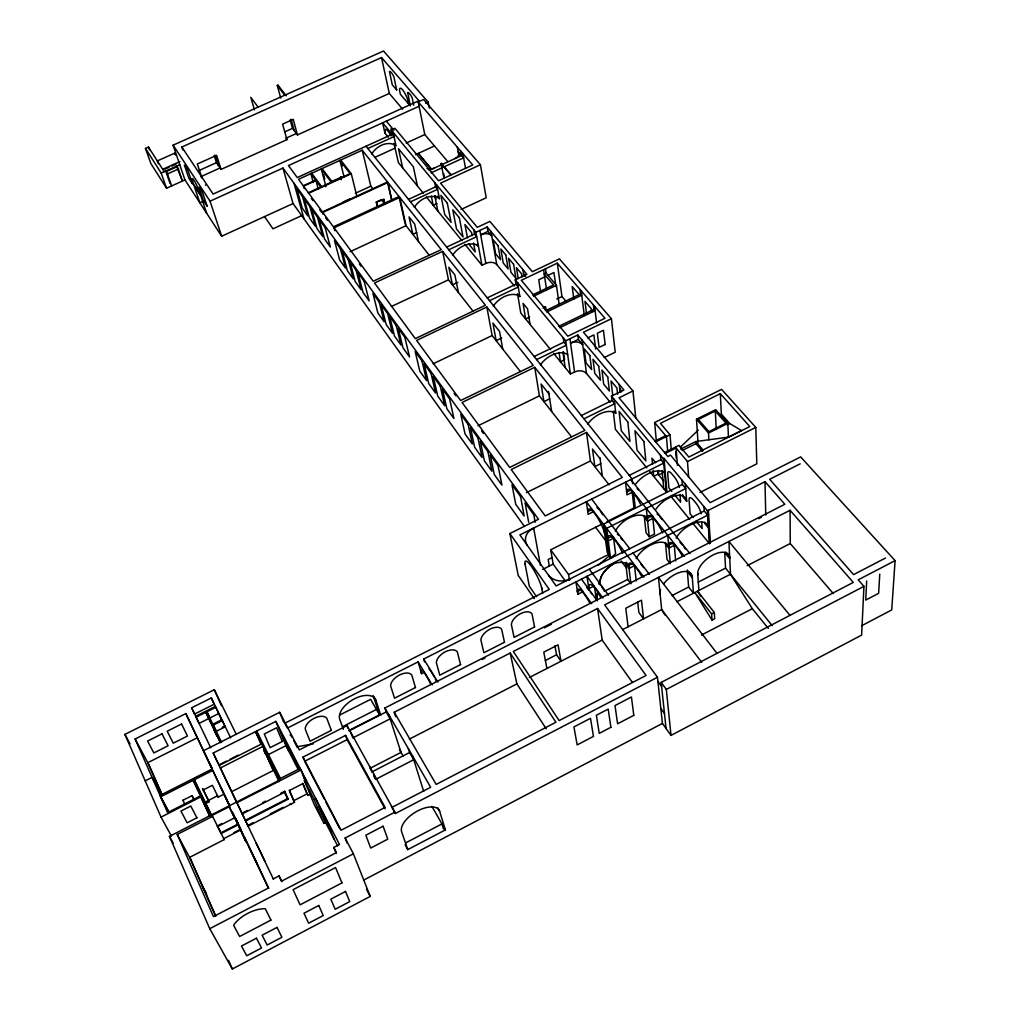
<?xml version="1.0" encoding="UTF-8"?>
<svg xmlns="http://www.w3.org/2000/svg" width="1020" height="1020" viewBox="0 0 1020 1020"><rect width="100%" height="100%" fill="white"/><g stroke="black" fill="none" stroke-linecap="round" stroke-linejoin="round"><path stroke-width="1.5" d="M461.053 209.482L486.208 197.765L480.42 164.73L440.538 183.166L477.283 227.333L489.906 221.416L532.351 271.715L559.406 258.863L611.439 318.724L583.427 332.252L632.974 390.966L619.051 397.8L667.832 456.463L670.51 455.124L710.137 502.643L800.636 456.896L895.088 560.643L858.202 579.844L863.94 586.372L861.632 635.103L671.007 735.394L662.439 723.409L657.466 677.28L604.63 604.873L790.079 510.268L853.294 582.407L661.189 682.38L666.047 728.446M866.681 580.941L865.738 600.079L878.641 593.334L879.763 574.12M895.088 560.643L891.722 609.934L861.581 625.757M599.161 584.294L600.64 578.365A19.023 10.213 -35.8 0 1 614.002 563.575A20.527 11.029 -35.7 0 1 629.059 568.433L634.491 565.679L636.263 581.005M680.353 447.142L698.317 430.07M598.281 565.271L608.978 556.028L605.026 526.256M608.978 556.028L610.546 558.106L615.621 553.732L613.377 536.66M261.082 744.421L255.523 731.646L279.862 779.943L169.435 836.375L209.75 928.697L232.318 969L370.222 896.414L353.392 853.791L345.142 837.994L394.867 812.162L347.042 725.602L299.293 749.904L279.671 712.291L203.439 750.771L212.249 768.978L185.857 713.579L135.124 738.977L167.599 812.621L200.366 795.944L193.175 780.338L200.149 794.172M363.579 880.158L662.439 723.409M405.845 842.8L441.94 823.918L443.509 828.992M405.118 844.738L407.783 849.596L445.37 829.91L439.658 811.295L437.58 807.674M273.284 878.921L279.059 875.912L281.584 881.152L336.409 852.618L333.769 847.467L339.507 844.483L275.846 721.369L213.205 753.028L218.905 764.962L226.542 761.099M671.007 735.394L666.315 689.418L863.94 586.372M209.75 928.697L353.392 853.791M701.428 635.065L752.339 608.698L768.289 628.409M657.466 677.28L395.339 813.526L391.935 807.368L430.657 787.274L384.897 707.982L784.839 504.275L765.013 481.657L707.421 510.803L709.448 543.711L692.631 523.056M885.538 558.016L853.587 574.617L769.679 479.285L800.19 463.845M714.306 612.484L714.688 618.706L711.998 620.096L711.603 613.887L714.306 612.484L697.54 591.154L700.804 596.407M323.965 823.408L325.597 822.579L315.919 798.877L314.262 799.731L323.965 823.408L314.211 804.461L304.394 780.619L306.038 779.777M280.627 793.42L284.771 791.303L288.201 799.132L245.629 820.985L248.089 826.149L294.512 802.294L293.709 800.7L307.033 793.866L302.659 783.309M233.682 832.715L239.33 829.821M247.771 825.473L253.419 822.579M270.364 813.871L283.075 807.343M290.139 803.709L291.541 803.824M307.033 793.866L307.849 795.447L310.82 793.917L309.073 789.697M232.407 811.894L241.064 829.757L223.775 838.644L224.209 839.6L189.643 857.361L215.488 915.858M370.286 768.2L401.013 752.403L388.875 714.893M371.65 772.051L409.581 752.53L408.331 748.603M246.062 841.768L235.339 818.231L246.062 841.768L241.6 832.333M373.664 775.697L375.679 779.331L413.725 759.721L409.581 752.53M218.764 825.116L221.582 823.675M241.944 813.246L247.465 810.415M262.663 802.625L265.429 801.21M234.6 817.849L217.668 826.519L217.362 825.843L221.2 833.518L238.017 824.887L237.698 824.211L220.881 832.843M242.263 813.922L285.103 791.966L284.771 791.303M545.33 660.514L556.563 654.751L554.931 645.787M672.091 595.527L688.64 587.048L687.301 569.989M698.139 582.178L725.539 568.14L724.735 552.572L729.746 558.692L729.351 555.798A18.755 9.639 -37.1 0 0 713.069 554.957A18.755 9.639 -37.1 0 0 697.833 571.927L697.795 575.038M409.39 739.105L516.885 683.91L510.191 653.055L394.243 712.215L395.658 716.678M529.38 677.484L602.183 640.114L597.554 608.481L513.315 651.461L559.139 720.579L646.081 675.457L597.554 608.481M622.672 629.582L661.661 609.565L658.461 577.409L716.983 653.348M676.885 601.749L730.486 574.234L728.918 541.467L789.965 615.353M747.163 565.667L790.258 543.545L790.079 510.268M482.205 659.481L485.023 658.04M544.323 627.836L551.386 624.24M758.638 518.657L761.481 517.204M205.721 801.796L217.553 795.766L218.191 797.143L224.183 794.083M205.033 803.849L209.125 801.758L202.597 788.587L209.125 801.758M349.337 730.282L379.542 714.88L373.154 695.563M348.955 730.932L386.185 711.947L384.897 707.982M231.655 791.686L273.385 770.419L262.943 746.372L220.345 767.983L236.716 802.294M302.965 757.108L345.55 735.394L385.088 807.419L341.101 830.242L302.965 757.108L304.1 759.9M345.55 735.394L347.093 739.64L304.661 761.29L324.424 799.208M300.16 768.391L280.487 778.438L256.594 731.098L263.377 746.729M235.339 818.231L268.349 888.05L213.448 916.623L177.212 834.437L212.53 816.382L212.083 815.426L229.742 806.399L185.857 713.579M632.77 563.32L628.69 565.399L630.883 583.733L627.657 579.449L625.783 563.983M583.376 591.472L577.894 594.265L577.447 591.421L581.578 589.407M672.703 543.15L668.648 545.126A17.595 4.858 61.6 0 1 682.354 556.028M339.66 715.058L370.642 699.325L379.542 714.88M287.334 728.114L418.123 661.865L421.528 673.672L424.307 672.256M602.858 598L586.997 576.313L588.859 588.693L594.328 585.913M668.916 548.033L674.296 545.292L674.08 543.724M268.413 754.571L285.931 745.671L275.846 721.369M182.822 800.343L192.015 795.676L194.055 799.501M203.235 789.965L212.389 785.311L218.191 797.143M171.436 836.107L161.032 817.122L200.8 796.888L208.743 812.71M596.152 595.476L598.893 594.086M604.375 591.294L627.657 579.449M342.898 726.52L376.431 709.448M569.542 580.316L568.612 574.617L608.749 554.332L607.193 552.253L603.432 524.178L682.354 484.525L682.023 480.139M644.053 515.508A19.558 10.761 -36.6 0 1 644.385 516.949L646.03 532.631L649.23 536.724L654.496 534.072L652.711 516.808M703.966 506.621L704.246 511.007L556.142 585.939L519.894 534.926L663.714 463.106L660.832 459.625L660.437 455.226M424.575 661.98L423.746 659.022L708.632 514.692M230.227 759.224L238.195 755.195M212.083 769.042L160.012 795.421L168.861 811.856M219.147 765.459L261.694 743.886M552.049 557.583L548.161 559.546L549.321 566.074M197.51 737.664L147.798 762.679L162.142 795.141M222.232 727.196L224.795 725.909M542.64 569.44L553.184 564.124L550.711 549.818L602.705 523.706M645.711 516.171L647.33 518.224L652.66 515.546M611.975 536.367L607.92 538.063A17.302 4.309 62.2 0 1 613.147 538.05A17.302 4.309 62.2 0 1 622.697 553.235M700.039 492.43L756.789 463.832L755.794 427.406L721.573 389.372L654.636 422.509L656.37 441.265M608.277 540.893L613.632 538.19M615.379 531.063A19.597 10.736 -36.6 0 1 633.79 516.056A19.597 10.736 -36.6 0 1 647.623 521.054L652.94 518.377A19.635 10.672 -37.4 0 1 652.966 516.757M145.197 780.835L152.056 777.367L161.683 795.281M195.687 716.295L215.449 706.388M205.836 712.291L196.108 717.175L199.066 723.397L208.756 718.539L205.836 712.291L220.32 742.254M218.739 713.528L209.814 718.003L206.907 711.756L215.87 707.268L222.105 720.962M606.964 521.564L635.192 507.386L633.573 492.711M666.251 491.78L666.901 491.461L663.994 458.375L663.319 458.707L666.251 491.78L649.765 471.52M212.925 724.2L221.952 719.661L225.229 726.788L216.253 731.302L213.346 725.08L222.373 720.541M629.238 475.397L660.832 459.625M682.125 450.559L695.946 443.662L695.806 441.545L728.458 437.134L741.565 430.58L729.721 423.529L721.331 414.056L720.337 393.669L660.424 423.351L670.025 434.737L671.338 450.572M161.032 817.122L124.912 734.387L214.276 689.737L236.232 734.221M657.785 471.125L658.066 474.16L653.692 476.353L653.106 470.296M211.306 697.948L214.187 704.233L194.603 714.038L191.632 707.791L211.306 697.948L230.635 737.817M662.694 473.038L658.754 475.001L658.333 470.462M630.589 490.084L626.637 492.061A16.957 4.59 62.3 0 1 631.342 490.862A16.957 4.59 62.3 0 1 640.407 503.918M688.627 477.169L687.493 461.588L755.794 427.406M591.753 509.834L587.75 511.492A16.996 4.195 62.5 0 1 595.017 513.952A16.996 4.195 62.5 0 1 604.707 533.817L604.783 534.225M593.423 511.683L588.132 514.335L586.334 501.751L643.824 577.129M631.966 490.696L632.221 492.265L626.968 494.891L625.502 482.192L684.471 556.423M654.98 441.01L665.716 435.68M715.288 411.047L698.343 419.475L708.913 431.626L725.959 423.121L715.288 411.047L716.257 429.382M655.681 441.864L670.025 434.737M664.555 452.536L678.976 445.345L688.844 457.024L749.802 426.551L720.337 393.669M665.269 453.39L676.069 447.997L677.458 465.388M708.887 439.786L708.505 433.041L727.834 423.402L715.696 409.67L696.494 419.207L698.024 442.731M727.12 424.817L729.721 423.529M534.327 598.638L518.211 575.408L509.872 533.536L538.483 519.282L282.961 168.07L210.056 201.182L173.107 145.159L383.545 51L428.183 102.127L429.369 108.171M680.582 449.144L695.806 441.545L703.354 450.368M526.486 492.647L590.401 460.964L586.5 432.429L511.211 469.531L545.216 515.916L622.289 477.475L586.5 432.429M600.755 463.692L594.838 466.625L592.48 449.042L600.015 458.579M581.362 415.535L612 400.503L611.477 396.091L623.908 389.997L577.766 334.981L565.717 340.808L570.422 374.008L574.566 371.981A8.759 6.426 -7.6 0 1 586.5 373.46L610.177 402.186M583.988 418.812L614.678 403.742L612 400.503M478.048 425.748L539.401 395.875L534.735 367.289L462.073 402.466L509.668 467.415L584.868 430.376L534.735 367.289M549.64 398.858L543.928 401.65L541.097 384.017L548.887 393.847M604.222 357.561L615.2 352.219L611.439 318.724M534.187 356.528L563.856 342.197L563.218 337.798M536.622 359.575L566.342 345.219L563.856 342.197M578.353 339.405L570.562 343.179A8.912 6.439 -7.9 0 1 582.7 344.594L578.353 339.405L577.766 334.981M587.762 337.888L593.895 334.917L595.654 349.082M558.628 326.4L593.984 309.391L593.436 304.942M559.712 327.726L595.106 310.679L593.984 309.391M556.818 299L561.969 296.539L557.29 263.173L521.309 280.27L567.808 336.205L604.975 318.265L557.29 263.173M543.035 308.091L545.623 306.854L546.082 309.863M529.635 317.003L525.619 318.928L523.069 303.386L527.557 308.856L530.068 324.411M433.219 363.77L492.137 335.542L486.833 306.994L416.606 340.425L460.645 400.516L533.231 365.389L486.833 306.994M545.572 310.705L580.622 293.913L580.048 289.476M546.644 311.992L581.719 295.175L580.622 293.913M501.674 338.002L496.141 340.654L492.902 323.047L499.532 331.423L502.72 349.044M532.516 294.971L553.49 284.962L544.246 274.099L546.121 273.207L545.47 268.795M533.587 296.221L556.448 285.32L546.121 273.207M489.536 300.696L518.287 287.028L515.98 284.236L515.24 279.837L526.881 274.316L487.203 227.001L475.881 232.292L481.963 265.289L485.864 263.453A8.122 5.61 -10.8 0 1 496.778 264.562L514.462 286.034M487.279 297.878L515.98 284.236M544.68 276.943L538.739 279.773L540.651 292.306M548.02 275.349L553.936 272.531L555.964 286.684M457.776 282.336L452.434 284.86L448.851 267.304L454.894 274.954L458.426 292.523M446.683 247.12L474.529 234.065L473.726 229.691M448.8 249.76L476.697 236.665L474.529 234.065M487.981 231.374L480.649 234.817A8.262 5.61 -11 0 1 491.742 235.875L487.981 231.374L487.203 227.001M391.501 306.433L448.469 279.811L442.629 251.366L374.531 282.999L415.293 338.627L485.431 305.235L442.629 251.366M436.981 203.63L433.219 205.377L431.332 196.197M350.064 251.723L406.075 225.688L399.751 197.421L334.05 227.766L334.828 230.711M416.772 232.573L412.883 234.396L409.033 216.916L414.694 224.081L418.506 241.561M408.497 199.372L435.553 186.851L437.567 189.299L410.473 201.833M322.435 211.918L387.498 181.994L391.68 200.302M443.955 178.347L441.035 163.506L451.388 174.828L472.757 164.959L418.2 101.936L423.581 99.501L480.42 164.73M429.127 170.48L461.614 155.512L460.81 151.151M431.09 172.826L441.889 167.854M443.866 166.948L463.615 157.845L458.12 151.47A7.688 4.96 -11.9 0 1 454.844 158.635M377.349 206.792L376.252 202.164L381.977 199.525M376.252 202.164L383.8 199.359L384.871 203.987M399.037 196.516L333.374 226.848L298.516 179.278L362.253 150.22L399.037 196.516L405.029 223.303M415.561 154.632L434.482 145.949M301.69 215.628L272.977 228.811L264.55 216.597M355.33 193.277L370.808 186.163L372.733 188.623M367.837 148.512L394.026 136.578L382.64 122.808L384.948 133.11L388.276 137.164M303.284 185.793L315.703 180.119M374.825 157.399L394.817 148.27M406.228 143.042L424.792 134.564L447.856 161.695M331.602 181.636L341.547 177.085M308.359 192.716L331.309 182.223L321.262 168.912L325.966 186.762M308.728 193.213L351.288 173.731L356.847 196.159M173.107 145.159L184.951 179.928L221.646 236.245L293.046 203.554L524.433 526.473M419.067 106.258L288.469 165.572L297.253 177.556L392.152 134.308L391.208 130.012L394.931 128.316L438.549 180.757L450.814 175.096L441.035 163.506M425.684 103.249L428.183 102.127M204.14 200.8L199.831 202.763L194.017 185.487L200.838 195.891L206.626 213.193M198.811 170.62L216.469 162.652L221.072 169.409L286.926 139.663L282.604 124.134L293.237 119.34L297.457 134.908L389.296 93.432L402.632 109.14M284.644 131.911L292.523 128.367L297.457 134.908M164.233 171.679L148.461 147.084L145.465 148.423L150.858 163.531L166.528 188.228L184.951 179.928M220.09 167.969L201.004 176.587L201.973 178.041L197.332 163.99L216.584 155.32L221.072 169.409M296.412 133.505L285.88 138.261L286.926 139.663M181.84 147.02L381.518 57.566L418.927 100.712L213.129 194.068L181.84 147.02L182.809 149.914M174.815 153.102L175.376 154.721L174.815 153.102L157.335 160.93L158.317 163.697M162.703 169.307L179.915 161.581M165.023 169.052L169.103 167.216M171.832 165.992L175.899 164.169M145.465 148.423L161.185 173.056L179.762 164.704M167.038 174.139L178.666 168.912M280.742 98.098L277.274 85.489L278.026 85.157L286.225 95.816M296.616 746.869L313.331 743.835M696.494 419.207L708.505 433.041M578.327 293.671L572.169 286.531L573.852 299.128M790.258 543.545L833.238 593.525M695.946 443.662L702.55 451.375M561.969 296.539L566.036 301.333M654.636 422.509L666.417 436.522L667.641 450.764M675.355 447.142L687.493 461.588M522.89 269.548L523.591 273.947L525.593 276.331M621.613 391.094L619.765 388.888A9.193 6.796 -6.3 0 1 620.976 392.241M386.325 121.125L393.962 130.318M663.994 458.375L707.421 510.803M391.208 130.012L475.881 232.292M515.24 279.837L565.717 340.808M611.477 396.091L663.319 458.707M682.354 484.525L685.708 488.567L606.619 528.347L610.546 558.106M704.246 511.007L707.689 515.176M437.44 196.222L439.454 198.67A17.429 12.265 -39.4 0 0 414.349 207.302M477.003 244.366L478.431 246.1A18.003 12.214 -39 0 0 452.65 255.204M518.313 294.64L519.843 296.501A18.628 12.125 -38.6 0 0 493.348 306.127M614.002 411.073L615.787 413.228A20.056 11.794 -37.8 0 0 587.673 424.116M655.643 462.672L651.946 458.171L652.532 464.24M685.376 484.181L686.664 501.368L683.349 497.326A19.584 10.684 -37.4 0 0 682.495 494.572M725.653 552.126L729.67 557.022M658.066 474.16L663.587 480.917M671.849 491.474L668.916 487.879L667.705 473.854A9.014 2.665 62.1 0 1 672.027 474.109L674.22 476.761A9.04 2.677 62.1 0 1 679.422 487.445M674.781 495.057L680.633 502.222L680.021 494.445M693.115 517.497L690.106 513.812L689.074 499.825A9.18 2.741 61.7 0 1 693.613 500.259L695.869 502.987A9.193 2.741 61.7 0 1 701.161 513.838M696.137 521.194L702.168 528.589L701.76 522.38M468.588 243.793L475.231 251.927L473.56 243.04M670.867 496.319L689.66 519.409M423.338 193.239L398.348 162.524L394.255 144.432A10.302 2.435 66.1 0 0 393.975 143.335M426.309 196.873L461.92 240.656M464.929 244.341L481.963 265.289M550.647 349.694L520.748 312.962L517.548 293.709M553.579 353.303L570.422 374.008M646.82 467.899L615.391 429.28L613.288 411.481M725.539 568.14L772.255 625.668M366.001 146.23L632.056 478.915L632.566 483.62M630.806 479.54L689.966 553.618M399.751 197.421L441.252 249.645L373.218 281.227L334.05 227.766M688.283 571.225L692.197 576.198L693.485 593.232L688.64 587.048M644.385 516.949L647.623 521.054M687.429 571.646L692.325 577.843L691.853 574.987A18.781 9.728 -36.4 0 0 679.664 572.437A18.781 9.728 -36.4 0 0 663.587 583.924M711.603 613.887L694.849 592.531L711.998 620.096M405.361 224.795L428.999 254.949M448.469 279.811L473.127 311.278M492.137 335.542L520.315 371.509M539.401 395.875L571.327 436.611M590.401 460.964L609.106 484.831M383.8 199.359L384.489 203.49M381.353 199.678L384.234 203.362M351.288 173.731L340.706 160.038L342.21 166.018M277.274 85.489L284.669 95.102M591.676 499.086L629.722 548.709M633.025 553.006L649.357 574.311M626.255 562.3L628.702 565.526L628.779 564.417A17.697 4.45 61.9 0 1 641.886 576.746M349.911 198.913L343.115 202.036M701.747 662.375L661.661 609.565L664.951 614.958M629.059 568.433L625.795 564.136A20.476 11.054 -35.7 0 0 625.528 562.861M595.603 527.276L606.849 542.143M621.116 560.987L626.611 568.255M322.065 168.542L332.112 181.853L350.115 173.617L339.902 160.408L344.046 176.817M311.686 173.273L321.644 186.634M320.828 187.004L310.883 173.642L313.28 182.554M258.251 107.342L250.805 97.308L254.452 109.867M589.305 569.16L608.443 595.157M311.393 198.415L313.051 200.672M319.757 209.84L321.427 212.122M323.098 214.417L322.804 212.428L387.893 182.491L392.011 200.545M325.699 217.961L327.407 220.282M359.333 263.899L361.08 266.284M454.117 393.389L455.914 395.836M481.58 430.899L483.467 433.474M661.189 682.38L666.315 689.418M657.913 681.437L661.623 686.537M581.464 579.118L597.261 600.844M591.676 603.7L575.93 581.923L577.894 594.265M550.711 549.818L568.612 574.617M660.832 708.466L664.466 713.528M553.184 564.124L565.615 581.451M602.183 640.114L632.336 682.316M509.872 533.536L549.283 589.407L284.784 723.244L286.697 726.903M525.032 563.831L529.316 586.232L536.596 596.7M556.563 654.751L561.013 661.253L558.055 644.844L543.787 652.137L546.924 668.482M510.191 653.055L555.913 722.262L436.165 784.418L394.243 712.215M516.885 683.91L546.21 728.79M730.486 574.234L752.339 608.698M423.746 659.022L437.861 682.048M418.123 661.865L432.174 684.943M386.185 711.947L390.163 718.845L352.805 737.919L350.906 732.602M373.83 696.736L375.857 700.268L380.753 715.122M399.445 749.674L403.308 756.406M431.893 806.361L445.37 829.91M169.435 836.375L173.145 843.106M347.093 739.64L385.037 808.796M202.406 886.252L205.543 892.003M202.852 887.247L206.69 894.31M124.912 734.387L130.063 743.924M177.212 834.437L191.046 860.14M168.746 811.882L160.637 796.837L212.734 770.419L226.797 799.616M135.124 738.977L148.792 764.554L161.887 794.172M325.89 802.013L339.8 828.699M182.873 800.254L184.849 804.257M366.562 889.363L370.222 896.414M306.153 781.218L304.19 777.418L305.337 780.185M304.394 780.619L314.262 799.731M285.931 745.671L298.159 769.399M325.597 822.579L337.607 845.86M192.015 795.676L194.017 799.591M262.88 745.237L264.167 747.787M263.747 749.611L279.046 781.677M288.201 799.132L287.869 798.469L245.31 820.309L236.92 802.727L300.976 769.985L306.765 784.061M284.006 791.52L287.538 798.558M212.083 815.426L224.209 839.6M206.907 711.756L213.154 724.901M213.346 725.08L221.608 742.369M208.756 718.539L220.46 742.751M225.063 796.212L229.691 805.876L220.868 787.363M248.701 846.37L257.588 864.705M191.632 707.791L210.668 747.685M213.205 753.028L273.475 879.329M255.969 842.635L264.728 861.007M236.729 820.615L238.068 823.433M244.698 837.446L268.808 888.433M240.962 830.994L229.194 806.68L234.778 818.512M279.059 875.912L281.737 881.611M214.034 729.631L217.158 736.312M213.996 729.746L217.132 736.453M212.058 816.204L194.272 779.777L210.655 815.299M211.14 814.993L205.198 802.969L211.114 815.796M204.102 803.53L209.355 814.942M200.8 796.888L209.546 815.872M214.276 689.737L221.467 705.636M190.625 859.171L215.819 916.189M228.531 960.394L232.318 969M264.154 749.547L272.136 767.945M263.594 749.84L265.353 753.92M294.512 802.294L289.463 790.487L302.94 783.577L307.849 795.447M289.221 790.194L293.709 800.7M288.43 750.541L283.688 739.054A17.314 0.663 64.1 0 1 287.844 745.811A17.34 0.663 64.1 0 1 297.496 765.79L299.204 769.883M333.769 847.467L336.154 853.281M302.468 774.027L305.362 781.065M325.941 823.242L318.661 805.405L326.872 821.291L334.075 839.014M279.671 712.291L283.751 722.249M345.142 837.994L347.17 843.081M343.358 729.325L339.749 719.406A21.088 11.564 -30.4 0 1 354.641 698.7A19.839 10.888 -30.4 0 1 375.857 700.268M347.042 725.602L347.998 728.267M148.461 147.084L149.443 149.825M161.185 173.056L166.528 188.228M369.788 766.785L371.191 770.737M373.83 774.091L375.679 779.331M171.628 185.933L166.553 171.424L177.442 166.528L182.427 181.063L176.396 165.623M165.533 170.506L170.098 183.562M394.867 812.162L395.339 813.526M407.783 849.596L401.663 831.861A22.312 11.029 -30.7 0 1 417.881 810.785A20.986 10.379 -30.7 0 1 439.658 811.295M391.45 806.004L391.935 807.368M210.056 201.182L221.646 236.245M214.914 155.129L218.063 164.985M214.213 155.614L216.469 162.652M412.488 755.807L423.683 791.341M282.961 168.07L293.046 203.554M293.99 183.243L303.973 218.79M304.228 188.623L303.539 186.137L315.958 180.463L318.355 189.388M278.026 85.157L278.791 87.962M291.121 119.238L294.232 130.624M290.19 119.825L292.523 128.367M323.62 174.496L324.793 178.959M340.616 176.83L341.343 179.711M362.253 150.22L370.808 186.163M376.635 202.661L377.731 207.29M525.16 564.672L524.981 563.486A16.996 3.43 62.8 0 1 531.394 566.355A17.723 3.583 62.8 0 1 541.582 587.392L541.9 588.82M393.082 132.268L396.053 145.873A16.792 12.291 -40 0 0 371.726 153.982M402.658 167.803L398.488 148.716L413.355 166.808L417.422 185.946M381.518 57.566L389.296 93.432M410.41 105.991L407.63 92.539A8.708 2.218 66.5 0 1 412.182 97.805L413.712 105.289M435.425 195.98L436.037 199.04M434.762 195.789L437.873 211.089M436.687 184.951L439.454 198.67M434.673 182.516L435.553 186.851M418.2 101.936L424.792 134.564M441.609 163.238L442.17 166.145M443.636 173.591L444.223 176.587M467.453 237.864L464.929 224.54L471.635 232.662L472.183 235.633M457.304 147.109L458.949 155.971M541.582 587.392L542.678 593.359M528.692 522.265L525.083 502.745L533.804 514.73L535.156 522.227M462.812 153.472L465.553 168.364M479.859 230.431L485.864 263.453M540.447 565.437L533.651 528.054A15.58 12.406 -8.4 0 0 527.2 545.203M490.977 231.489L496.778 264.562M517.561 282.629L519.843 296.501M518.211 278.562L516.426 267.673L521.5 273.755L521.998 276.866M548.492 391.489L551.667 411.519M544.808 307.096L545.266 310.105M543.596 269.688L546.542 289.501M559.075 352.397L560.439 361.743L564.557 359.741L563.435 351.951M594.558 587.443L596.343 599.683M562.9 351.951L565.144 367.519M556.448 285.32L559.266 305.095M569.95 338.767L574.566 371.981M582.127 340.183L586.5 373.46M599.989 457.814L602.31 476.149M581.145 290.738L584.269 315.014M586.564 313.981L584.97 301.384L591.243 308.665L591.625 311.814M628.103 626.803L625.77 608.239L641.478 600.206L643.582 618.847L638.89 612.548L637.627 601.66M594.558 306.242L596.585 322.894M660.144 594.316L660.106 591.23A18.781 9.728 -36.4 0 1 660.539 589.496M614.167 399.33L615.787 413.228M612.676 394.969L611.031 380.932L616.896 387.957L617.61 394.192M632.221 492.265L633.968 507.998M619.267 384.464L620.096 391.922M646.31 508.381L649.23 536.724M632.974 390.966L635.804 418.225M665.575 543.8L667.003 559.419L670.318 563.652L667.769 535.398M662.12 470.551L663.752 488.707M674.296 545.292L675.648 560.936M675.737 451.885L676.247 458.222M697.68 573.393L698.891 590.452M708.365 510.319L710.379 543.239M707.778 510.612L709.793 543.533M727.834 423.402L728.458 437.134M647.33 518.224L647.33 518.147A17.263 4.718 61.9 0 1 652.902 517.828A17.263 4.718 61.9 0 1 662.643 532.886M765.013 481.657L765.74 515.036M570.244 578.799A15.861 12.814 -7.2 0 1 548.505 575.178M614.002 563.575A19.023 10.072 -36 0 0 600.64 578.365A214.442 109.127 -38.3 0 0 599.39 583.312M596.738 599.301A214.442 109.127 -38.3 0 1 597.771 591.447M523.591 273.947A8.479 5.89 -10 0 1 524.522 276.088M434.507 168.007A7.688 4.985 -12.4 0 1 426.972 168.619M391.055 128.698A10.289 2.448 66.2 0 1 391.616 129.323M385.292 133.531A10.289 2.435 66.1 0 1 387.931 131.006A10.302 2.435 66.1 0 1 391.042 135.902M665.295 542.487A19.928 10.672 -36.5 0 1 665.588 543.953L668.929 548.186A19.966 10.646 -36.5 0 0 655.006 543.226A19.966 10.646 -36.5 0 0 636.136 558.628M664.53 472.426A21.012 11.692 -37.5 0 0 648.172 473.726A20.782 11.564 -37.5 0 0 635.639 484.13M540.37 364.956A19.342 11.985 -38.2 0 1 567.681 354.705M588.859 588.693A20.413 4.615 62.1 0 1 595.922 589.228A20.362 4.603 62.2 0 1 600.755 597.465M601.481 586.411A20.349 4.667 62.1 0 1 603.955 590.363M599.212 583.899A20.4 4.692 62.1 0 1 600.308 585.046M704.82 522.304A19.635 10.429 -37.3 0 1 705.049 523.77L708.479 527.939A19.673 10.404 -37.2 0 0 690.769 524.688A19.686 10.417 -37.2 0 0 676.145 538.152M640.879 564.098A17.684 4.501 61.8 0 1 643.531 567.553M679.97 542.283A17.582 4.909 61.5 0 1 682.584 545.19M683.935 546.975A17.582 4.909 61.5 0 1 685.287 548.938M655.822 509.401A19.635 10.672 -37.4 0 1 674.22 495.937A19.635 10.672 -37.4 0 1 686.664 501.368M637.194 488.695A16.945 4.641 62.3 0 1 638.392 489.919M657.084 514.067A17.251 4.781 61.9 0 1 658.244 515.074M659.494 516.35A17.251 4.781 61.9 0 1 662.095 519.614M617.38 534.212A17.302 4.361 62.2 0 1 618.502 535.245M620.938 538.088A17.302 4.361 62.2 0 1 622.225 539.848M596.891 507.475A16.983 4.246 62.5 0 1 599.122 509.707M600.334 511.198A16.983 4.246 62.5 0 1 602.807 514.781M596.725 599.403A212.287 108.286 -38.2 0 1 597.669 591.97M577.447 591.421A17.748 3.901 62.2 0 1 589.853 603.139M586.819 587.903A17.735 3.952 62.2 0 1 589.114 590.414M590.363 592.059A17.735 3.952 62.2 0 1 591.651 593.908M421.528 673.672A20.744 2.55 63.2 0 1 426.156 675.508A20.693 2.537 63.3 0 1 430.733 684.05M429.076 668.852A20.732 2.614 63.2 0 1 431.804 672.639A20.68 2.614 63.2 0 1 434.112 676.77M435.259 678.95A20.68 2.614 63.2 0 1 436.381 681.169M296.807 746.538A17.327 0.739 64.1 0 0 294.652 742.356A17.302 0.739 64.1 0 0 293.632 740.393M290.228 735.012A17.302 0.739 64.1 0 1 290.394 734.821M291.235 736.07A17.302 0.739 64.1 0 1 291.898 737.205M205.415 184.964A8.887 1.173 65.5 0 1 205.683 185.283M256.441 938.183L241.498 946.024L246.738 955.765L261.541 947.988L256.441 938.183M277.006 927.397L262.115 935.212L267.151 945.03L281.89 937.278L277.006 927.397M318.763 905.479L303.998 913.231L308.626 923.227L323.251 915.539L318.763 905.479M345.512 891.454L330.811 899.168L335.185 909.266L349.733 901.603L345.512 891.454M593.461 736.402L577.154 744.919L573.928 726.928L590.491 718.309L593.461 736.402M610.903 727.298L599.25 733.38L596.356 715.25L608.188 709.104L610.903 727.298M633.803 715.339L617.61 723.792L614.996 705.559L631.431 697.004L633.803 715.339M270.938 920.104L239.636 936.5L233.618 925.268A23.434 11.386 -27.7 0 1 265.276 908.731L270.938 920.104M341.955 882.912L300.109 904.829L293.084 889.682L335.554 867.523L341.955 882.912M383.125 826.213L365.836 835.214L370.693 848.066L387.778 839.154L383.125 826.213M196.885 817.81L187.132 822.796L180.935 811.053L190.791 806.029L196.885 817.81M282.31 741.476L270.122 747.673L264.269 734.005L276.599 727.77L282.31 741.476M331.322 730.384L310.029 741.221L305.26 729.134A12.253 6.745 -29.5 0 1 313.981 718.373A12.253 6.745 -29.5 0 1 326.77 718.22L331.322 730.384M415.471 687.556L394.523 698.215L390.622 685.822A12.112 6.668 -31.3 0 1 399.534 674.998A12.112 6.668 -31.3 0 1 411.787 675.074L415.471 687.556M460.568 664.606L439.786 675.176L436.343 662.618A12.049 6.617 -32.3 0 1 445.37 651.767A12.049 6.617 -32.3 0 1 457.33 651.958L460.568 664.606M504.492 642.256L483.888 652.736L480.879 640.012A11.998 6.566 -33.3 0 1 490.008 629.136A11.998 6.566 -33.3 0 1 501.687 629.455L504.492 642.256M534.569 626.956L514.08 637.385L511.364 624.533A11.96 6.528 -33.9 0 1 520.557 613.658A11.96 6.528 -33.9 0 1 532.045 614.04L534.569 626.956M162.001 733.839L147.594 741.055L153.841 752.938L168.096 745.773L162.001 733.839M181.573 724.021L167.216 731.225L173.26 743.172L187.463 736.032L181.573 724.021M605.14 344.479L599.084 347.412L597.35 333.247L603.47 330.289L605.14 344.479M396.678 89.964L392.292 84.851L389.436 71.477A8.593 2.155 66.7 0 1 393.835 76.576L396.678 89.964M408.536 103.798L400.363 94.261L399.508 90.257A9.97 2.512 66.5 0 1 402.479 89.645A9.97 2.512 66.5 0 1 407.707 99.794L408.536 103.798M498.079 245.718L493.195 239.866L495.631 253.814L500.488 259.679L498.079 245.718M505.78 254.936L500.833 249.02L503.23 262.981L508.151 268.91L505.78 254.936M513.595 264.282L508.585 258.289L510.931 272.263L515.903 278.269L513.595 264.282M589.815 355.534L584.179 348.776L586.015 362.827L591.613 369.572L589.815 355.534M598.727 366.193L593.002 359.346L594.787 373.397L600.461 380.243L598.727 366.193M607.754 377.005L601.953 370.069L603.661 384.106L609.412 391.042L607.754 377.005M431.486 169.244L418.264 153.382L431.473 169.244M447.308 203.184L440.882 195.381L444.72 214.557L451.095 222.373L447.308 203.184M459.344 217.77L452.778 209.814L456.526 229.028L463.042 236.997L459.344 217.77M627.823 422.05L619.076 411.455L621.295 430.835L629.939 441.43L627.823 422.05M643.913 441.558L634.963 430.708L637.003 450.088L645.851 460.925L643.913 441.558M302.455 196.401L296.782 188.611L302.226 208.029L307.849 215.845L302.455 196.401M309.889 206.639L304.138 198.734L309.532 218.178L315.244 226.108L309.889 206.639M317.437 217.018L311.61 208.998L316.952 228.48L322.753 236.512L317.437 217.018M325.087 227.549L319.183 219.415L324.487 238.922L330.365 247.069L325.087 227.549M340.361 248.561L334.458 240.44L339.66 259.985L345.525 268.12L340.361 248.561M348.151 259.297L342.184 251.073L347.348 270.644L353.277 278.868L348.151 259.297M356.082 270.198L350.026 261.872L355.139 281.443L361.156 289.795L356.082 270.198M364.14 281.278L357.982 272.812L363.043 292.421L369.151 300.887L364.14 281.278M379.261 302.099L372.938 293.403L377.884 313.025L384.157 321.733L379.261 302.099M387.664 313.65L381.238 304.814L386.134 324.462L392.496 333.285L387.664 313.65M396.181 325.38L389.665 316.417L394.498 336.064L400.962 345.028L396.181 325.38M404.838 337.288L398.221 328.185L402.989 347.845L409.543 356.949L404.838 337.288M422 360.901L415.191 351.517L419.806 371.191L426.564 380.562L422 360.901M431.065 373.358L424.142 363.834L428.693 383.507L435.553 393.031L431.065 373.358M440.257 386.019L433.232 376.354L437.707 396.015L444.669 405.692L440.257 386.019M449.616 398.884L442.463 389.053L446.862 408.727L453.938 418.544L449.616 398.884M468.167 424.409L460.798 414.273L465.031 433.921L472.324 444.057L468.167 424.409M477.959 437.899L470.475 427.597L474.619 447.232L482.039 457.534L477.959 437.899M487.93 451.605L480.318 441.137L484.36 460.759L491.908 471.227L487.93 451.605M498.053 465.541L490.314 454.894L494.267 474.504L501.942 485.137L498.053 465.541M520.531 496.472L512.002 484.729L515.737 504.301L524.191 516.005L520.531 496.472M200.404 194.59L193.57 184.186L192.27 180.298A10.187 1.288 65.5 0 1 193.927 180.272A10.187 1.288 65.5 0 1 199.091 190.689L200.404 194.59M192.448 183.727L188.789 178.143L184.403 165.151A8.772 1.096 65.6 0 1 188.075 170.735L192.448 183.727M207.085 206.053L203.299 200.29L198.951 187.259A8.887 1.135 65.5 0 1 202.738 193.022L207.085 206.053"/></g></svg>
